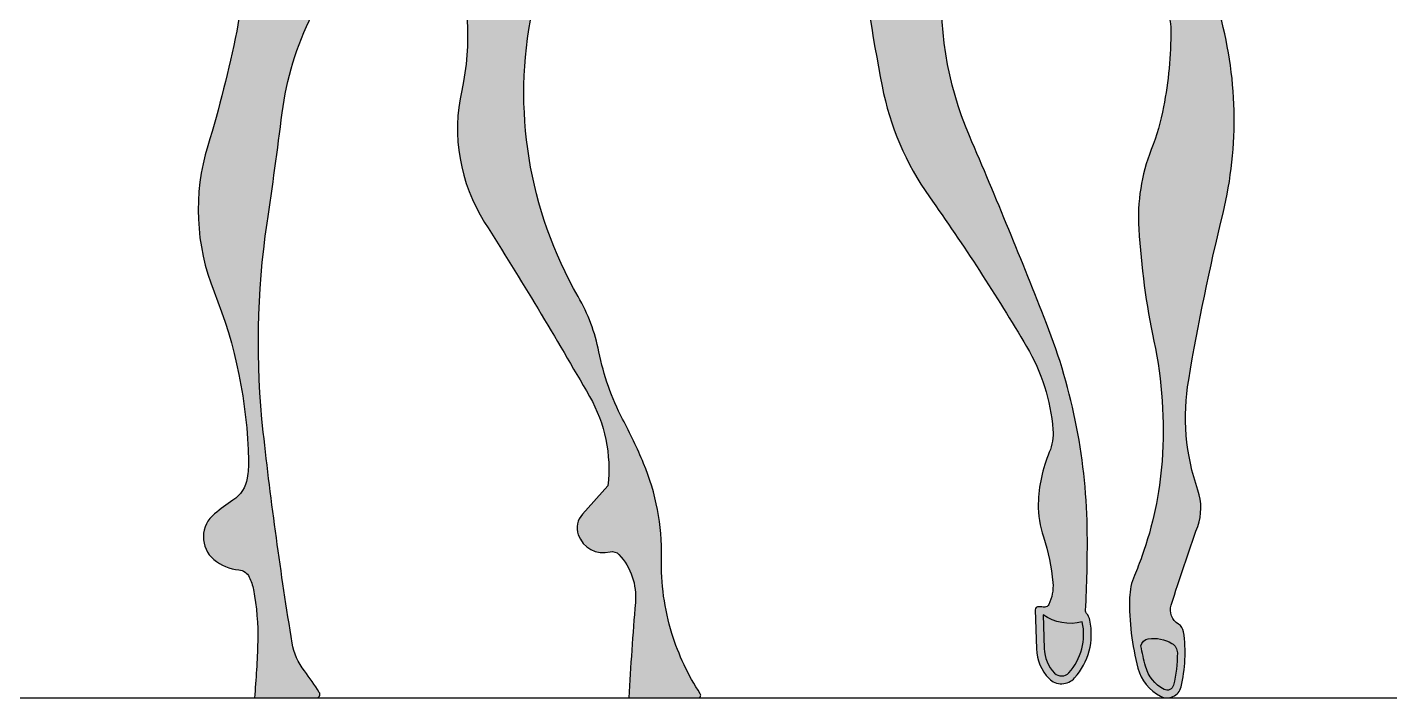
# Model space of a CAD drawing. Header units: millimetres. Extents: x -3898 to 752, y -322 to 3846.
# Drawn here: x -1573 to -108, y 1917 to 2639 of the extents above; entities that cross this region are included whole.
import ezdxf

# ---------------------------------------------------------------- set-up
doc = ezdxf.new("R2010")
doc.units = ezdxf.units.MM
doc.layers.add('dwgmodels.com_hatch', color=164, linetype='Continuous')
doc.layers.add('dwgmodels.com_outline', color=250, linetype='Continuous')

msp = doc.modelspace()

# ---------------------------------------------------------------- hatches: boundary and pattern name
at = {"layer": 'dwgmodels.com_hatch', "true_color": 0x000000}
h = msp.add_hatch(color=18, dxfattribs=at)
h.dxf.hatch_style = 1
edge = h.paths.add_edge_path(flags=0)
edge.add_arc((-1266.425929727354, 2792.043504674005), 30.48150392919589, 81.64187984229173, 226.5364532752363)
edge.add_arc((-1278.302134473692, 2780.516724031531), 13.96276303440433, 229.3718898519587, 295.583739901198)
edge.add_arc((-1290.163493107108, 2805.291329916754), 41.43043358359078, 295.5837399011979, 367.4603351426442)
edge.add_arc((-1263.190753134284, 2807.868432561725), 14.38260844488988, 11.23500814962236, 85.23155795134302)
edge = h.paths.add_edge_path(flags=0)
edge.add_arc((-1441.892712663405, 2919.978472548882), 215.7690618250935, 346.7761011300649, 350.6145073322029)
edge.add_arc((-1263.6062550353, 2890.509718387985), 35.06358751572603, 350.6145073322045, 407.3913285386846)
edge.add_arc((-1256.320327645573, 2898.430698516612), 24.30130782569455, 47.39132853868463, 164.4655342603445)
edge.add_arc((-1242.249771899419, 2894.519471568853), 38.90535641649648, 164.4655342603445, 246.3643450695576)
edge.add_arc((-1249.55848930284, 2875.183684379249), 18.29191173416725, 243.0533065369527, 345.5519084284638)
edge = h.paths.add_edge_path(flags=0)
edge.add_arc((-1231.977079656755, 3011.403779643236), 17.54141946281459, 116.02133347882, 171.1616108935106, ccw=False)
edge.add_arc((-1223.046792480667, 2988.020866019543), 42.53046403358046, 70.1969235582846, 113.01146410954561, ccw=False)
edge.add_arc((-1212.628589642588, 3016.953663168545), 11.77911119763821, -6.490541799738821, 70.1969235582838, ccw=False)
edge.add_arc((-1269.296280165236, 3023.400655186037), 68.81235461973634, 316.40655107450186, 353.5094582002611, ccw=False)
edge.add_arc((-1228.82812011556, 2984.872169302402), 12.9364546064789, 226.3587296714433, 316.40655107450226, ccw=False)
edge.add_arc((-1207.938651478307, 3005.462303880295), 42.26343293653773, 168.2083464139272, 225.1289107703002, ccw=False)
edge = h.paths.add_edge_path(flags=16)
edge.add_arc((-859.1637877140859, 2752.584490533), 460.5313503273, 175.5731931665585, 191.6392816109091, ccw=False)
edge.add_arc((-433.1621797651726, 2719.607283597567), 887.8074509338311, 161.2716252012399, 175.5733430844973, ccw=False)
edge.add_arc((-975.4370123503847, 2903.456558800051), 315.2146199904125, 149.3310218002544, 161.2716252012399, ccw=False)
edge.add_arc((-1218.813073762702, 3047.784519102423), 32.26150126998676, 12.60993816380028, 149.3310218002544, ccw=False)
edge.add_arc((-1417.234856630906, 3003.395857844353), 235.5877346115802, -11.921198531625521, 12.60993816380028, ccw=False)
edge.add_arc((-2121.270591975976, 3152.031528373519), 955.1423740911177, 328.9163731730159, 348.0788014683745, ccw=False)
edge.add_arc((-1306.571360348447, 2660.891009953455), 3.851752436297161, 198.4418721253345, 328.91637317301473, ccw=False)
edge = h.paths.add_edge_path(flags=16)
edge.add_arc((333.7250730948875, 3639.105646697415), 1706.590327617198, 198.8753318382381, 199.5226579013799, ccw=False)
edge.add_arc((-1373.842662927897, 3055.295772821269), 98.02086096090221, 18.87533183823806, 40.7693482818562)
edge.add_arc((-1602.474664017348, 2858.159268498298), 399.9072522720156, 40.76934828185624, 50.2237072765225)
edge.add_arc((-1291.459062483827, 3231.766017991457), 86.21280251291269, 192.3930396386356, 230.2237072765225, ccw=False)
edge.add_arc((-1326.270896681375, 3224.116573142872), 50.5704427889948, 122.92394993868419, 192.3930396386356, ccw=False)
edge.add_arc((-327.0148254733206, 1680.91667428148), 1889.042260275455, 120.34490868791639, 122.92394993868439, ccw=False)
edge.add_arc((-1259.042233355055, 3273.024371347864), 44.18941842037324, 57.81699644964863, 120.34490868791639, ccw=False)
edge.add_arc((-1304.920937941205, 3200.122273729797), 130.3263522618888, 15.458689173827906, 57.816996449648514, ccw=False)
edge.add_arc((-1287.607621074682, 3204.910240988185), 112.363179619283, -35.678746560693924, 15.458689173827906, ccw=False)
edge.add_arc((-1296.578884136123, 3211.351702673569), 123.4074536815223, 298.5181757650196, 324.3212534393062, ccw=False)
edge.add_arc((-1188.243491530866, 3011.973586085372), 103.5026401115748, 118.5181757650196, 146.7006177974047)
edge = h.paths.add_edge_path()
edge.add_arc((-851.3950478700881, 1920.380586164285), 2.823327600780383, 270, 393.1190512285821)
edge.add_arc((-632.134709048165, 2063.418513026409), 258.9684688736677, 197.2206539147699, 213.119051228582, ccw=False)
edge.add_arc((-637.03452620597, 2061.899830503623), 253.8386925837173, 178.580548623832, 197.2206539147699, ccw=False)
edge.add_arc((-1136.612171337258, 2074.278949774901), 245.8923011607727, 358.580548623832, 382.8720643881653)
edge.add_arc((-1483.347142723297, 1928.01154528116), 622.2156913445518, 22.87206438816531, 27.71936594933143)
edge.add_arc((-696.3234432367285, 2341.547622327403), 266.8390823180839, 191.204109344611, 207.7193659493315, ccw=False)
edge.add_arc((-1150.761039586102, 2251.532683871281), 196.4278149679793, 11.20410934461102, 29.83201798871497)
edge.add_arc((-598.1020467885385, 2568.453736987293), 440.6521770488629, 168.5006969345069, 209.832017988715, ccw=False)
edge.add_arc((-1082.818282133652, 2667.064229607374), 53.99300695873952, 348.5006969345068, 395.8202195688001)
edge.add_arc((-898.5058198236964, 2800.093471721348), 173.3126529359871, 182.3594234176437, 215.8202195688001, ccw=False)
edge.add_arc((-3382.384286745732, 2697.750227331492), 2312.673344231174, 2.359423417643709, 8.602045351636468)
edge.add_arc((-1183.477762473027, 3030.383865399927), 88.75000030411557, 8.60204535163644, 35.87804194895899)
edge.add_arc((-665.9468555620426, 3404.711579342901), 549.9670552329034, 211.7205642429839, 215.878041948959, ccw=False)
edge.add_arc((-1104.812492628252, 3133.444991021669), 34.03236039549434, 168.2977008246961, 211.7205642429839, ccw=False)
edge.add_arc((-1362.231568698547, 3186.764691774988), 228.8508288983583, 348.2977008246961, 382.7160201832339)
edge.add_arc((-1000.433482355893, 3338.226985457262), 163.3719160931858, 175.8512578932741, 202.7160201832338, ccw=False)
edge.add_arc((-1158.444393641784, 3349.688468863669), 4.945864929644254, 129.3147435853756, 175.8512578932739, ccw=False)
edge.add_arc((-1151.682606284479, 3341.431514920516), 15.61821503094531, 94.97309764387461, 129.3147435853767, ccw=False)
edge.add_arc((-1107.836177917986, 2837.539667957229), 521.4141251731413, 82.97315050056898, 94.9730976438749, ccw=False)
edge.add_arc((-1015.980505329627, 3582.756890779001), 229.4428344249272, 262.973150500569, 278.3344823286499)
edge.add_arc((-988.4687336276154, 3394.961837229993), 39.64325666022702, 278.3344823286499, 319.7306701639403)
edge.add_arc((-967.6964155929281, 3377.364738215505), 12.41923986880028, 319.7306701639394, 369.1599272663015)
edge.add_arc((-2300.871308871057, 3162.39429808914), 1362.814584275495, 9.15992726630141, 14.17840259035224)
edge.add_arc((-791.2830163007102, 3543.773450687303), 194.203999782496, 169.4594482980017, 194.1784025903524, ccw=False)
edge.add_arc((-931.8074310546574, 3569.920999107953), 51.2676313161411, 106.76660656156241, 169.4594482980016, ccw=False)
edge.add_arc((-2683.393564691673, 9383.69801932462), 6020.639583418691, 286.7666065615624, 287.1476399899231)
edge.add_arc((-916.3317133101566, 3656.721563012179), 27.24597730830056, 287.1476399899233, 353.3723286968912)
edge.add_line((-889.2678170472027, 3653.576916998315), (-1011.227244719493, 3640.041055308215))
edge.add_line((-1011.227244719493, 3640.041055308214), (-1002.942847350403, 3537.887022036641))
edge.add_arc((-2843.083065893349, 3388.656959384813), 1846.181365819283, 0.10297606945192683, 4.636376093272872, ccw=False)
edge.add_arc((-1002.100092407673, 3391.965709108994), 5.195418972077382, -53.378360338862706, 0.10297606945147209, ccw=False)
edge.add_arc((-1051.010491733413, 3568.958039401172), 188.4800209446684, 256.1871995238005, 286.0181775724912, ccw=False)
edge.add_arc((21011.49114772713, 93304.82527038123), 92596.7039314132, 256.1255746716973, 256.1871995238005, ccw=False)
edge.add_arc((-1213.13134954362, 3327.082396678878), 85.16084154168524, 76.12557467169738, 112.0348600718537)
edge.add_arc((-1226.501604249749, 3360.117056661423), 49.52304600002624, 112.0348600718538, 142.806713159099)
edge.add_arc((-1372.875191800612, 3471.193628110592), 134.2246937341332, 306.5918822102827, 322.80671315909893, ccw=False)
edge.add_arc((-489.2811578839201, 2281.081018669058), 1348.039263840532, 126.5918822102826, 132.0489339804753)
edge.add_arc((-1333.340662301418, 3216.895543532226), 87.80703447072645, 132.0489339804753, 157.2056539360475)
edge.add_arc((-1390.279807153732, 3240.823944768212), 26.04430620988097, 157.2056539360477, 205.8462380980457)
edge.add_arc((-1118.472186451801, 3372.491599768066), 328.0637659220072, 205.8462380980457, 219.5402227394921)
edge.add_arc((-769.1743104799625, 3660.842631059242), 781.0045163575616, 219.5402227394922, 224.004334101367)
edge.add_arc((-1395.231564303277, 3056.174640643301), 89.38106698952204, 20.562115086496192, 44.00433410136708, ccw=False)
edge.add_arc((-1338.386918917435, 3077.498251864229), 28.66854682651675, -113.01328556680107, 20.562115086496078, ccw=False)
edge.add_arc((-1297.80091739561, 3173.051271083576), 132.4837817463624, 233.6680523777515, 246.9867144331991, ccw=False)
edge.add_arc((-1379.85035510248, 3061.484933367451), 6.005055130123997, 53.66805237775213, 138.687556221139)
edge.add_arc((-1300.501638561961, 2991.744842716634), 111.6454785513309, 138.6875562211383, 141.5500729413281)
edge.add_arc((-1384.183519451439, 3058.18909408943), 4.792796181199964, 141.5500729413273, 229.0176127046631)
edge.add_arc((-1302.989684438183, 3151.649925600189), 128.596535506158, 229.0176127046628, 269.6635519025699)
edge.add_arc((-1303.51709266311, 3061.835424429412), 38.78048582687661, 269.66355190257, 283.2282205603615)
edge.add_arc((-1294.034254913981, 3021.494524437587), 2.659982605885795, -6.500123570834489, 103.22822056036051, ccw=False)
edge.add_arc((-1449.78607530163, 3039.24054311096), 159.4195141592243, 346.379651031106, 353.4998764291655, ccw=False)
edge.add_arc((371.7187149378053, 2597.887316092104), 1714.792952949339, 166.379651031106, 176.9185636590754)
edge.add_arc((-1729.304524148575, 2710.991957478592), 389.2724716713385, 348.6989167340491, 356.91856365907546, ccw=False)
edge.add_arc((-2606.052123449398, 2886.200653464738), 1283.355487967321, 343.02020529624104, 348.69891673404913, ccw=False)
edge.add_arc((-1152.829137640666, 2442.466118785359), 236.1040816658991, 163.020205296241, 201.8825940514109)
edge.add_arc((-1849.701507164392, 2162.571107747161), 514.876821293481, 1.1553615836177187, 21.88259405141099, ccw=False)
edge.add_arc((-1439.377109417737, 2170.846364957962), 104.4689860027057, -9.250408443707897, 1.1553615836177755, ccw=False)
edge.add_arc((-1371.613770164175, 2159.809908489491), 35.81278804379053, 304.0160504161058, 350.74959155629216, ccw=False)
edge.add_arc((-1179.526662790867, 1875.201072350199), 307.5523913608881, 124.0160504161059, 128.6069999140794)
edge.add_arc((-1351.58292347057, 2090.67823010049), 31.81018865838969, 128.6069999140791, 229.7220422656814)
edge.add_arc((-1341.485661583123, 2102.593802474512), 47.42862528387386, 229.7220422656812, 265.4262532890478)
edge.add_arc((-1346.358030574889, 2041.686855856461), 13.67289782255968, 25.39148446533318, 85.4262532890474, ccw=False)
edge.add_arc((-1385.226645180123, 2023.237759500863), 56.69775526181653, 10.94325712436472, 25.391484465333292, ccw=False)
edge.add_arc((-1584.70079372771, 1984.668886815713), 259.8663893542569, -1.4503297082553104, 10.94325712436472, ccw=False)
edge.add_arc((-2201.105710921801, 2000.275295551923), 876.4688398316256, 354.58456694669235, 358.54967029174475, ccw=False)
edge.add_line((-1328.548919903257, 1917.557258563505), (-1262.026942715254, 1917.557258563505))
edge.add_arc((-1262.026942715254, 1921.429373552048), 3.872114988543581, 270, 391.4180776898872)
edge.add_arc((-1466.412546307644, 1796.583337260787), 243.3716092123614, 31.41807768988713, 38.0614946596292)
edge.add_arc((-1223.202523597147, 1987.020555409689), 65.52554066625567, 189.3001611632594, 218.0614946596292, ccw=False)
edge.add_arc((3037.818236522052, 2684.80177140476), 4383.302346334001, 186.3041118340964, 189.3001611632594, ccw=False)
edge.add_arc((-446.8465848508952, 2299.838066367173), 877.4378350457482, 171.5952440565133, 186.3041118340965, ccw=False)
edge.add_arc((-6910.328970643334, 3254.830325381639), 5656.214647771706, 351.5952440565133, 352.8078536813506)
edge.add_arc((-972.8550013030581, 2505.579768526975), 328.3466171449131, 153.5003604883058, 172.8078536813507, ccw=False)
edge.add_arc((-2735.910922824955, 3384.593174931339), 1641.68656812178, 333.5003604883058, 337.8620995283605)
edge.add_arc((-1836.357522668495, 3018.629074380477), 670.5398013429107, 337.8620995283605, 353.1265486892951)
edge.add_line((-1170.636956454257, 2938.381003348306), (-1165.386307619233, 2906.213090836037))
edge.add_arc((-205.1000089107037, 3062.9570552969), 972.9945764916861, 189.2704240301481, 200.5681815022812)
edge.add_arc((-1362.944363081143, 2628.485659258528), 263.681994993314, -12.578740168752518, 20.568181502281277, ccw=False)
edge.add_arc((-921.2512247354023, 2529.927612006276), 188.8735453991193, 167.4212598312475, 212.2826654740129)
edge.add_arc((-5416.069511615629, -309.6755673963033), 5127.773673341856, 29.839198232121078, 32.282665474013015, ccw=False)
edge.add_arc((-1103.542338929185, 2164.051627217867), 156.1324102846917, -6.70316621195559, 29.839198232121078, ccw=False)
edge.add_line((-948.4772184652638, 2145.82697477079), (-975.82717009353, 2115.095195984806))
edge.add_arc((-959.272029650371, 2100.361838261756), 22.16178027343664, 138.332302605571, 199.1159741625858)
edge.add_arc((-953.0079015363644, 2102.532943162151), 28.79148596201764, 199.1159741625857, 283.9735117907106)
edge.add_arc((-943.7008483134034, 2065.130737289487), 9.751298626491712, 42.82813759516819, 103.97351179071097, ccw=False)
edge.add_arc((-985.9961549460577, 2025.926254410836), 67.42178016542671, -4.823724677622408, 42.82813759516819, ccw=False)
edge.add_arc((2179.903789553786, 1758.758002593507), 3109.731243118665, 175.1762753223776, 177.0729026382664)
edge.add_line((-925.7702436846878, 1917.557258563505), (-851.3950478700879, 1917.557258563505))
edge = h.paths.add_edge_path(flags=16)
edge.add_arc((-1177.354326918974, 3563.16135342123), 25.29368209809372, 76.27567791449684, 209.7638487832888)
edge.add_arc((-1188.895656389272, 3556.853409448408), 12.14611687637462, 210.960348334849, 294.7482555934506)
edge.add_arc((-1205.5119162599, 3592.899749865222), 51.83791388196611, 294.7482555934512, 333.9282796772229)
edge.add_arc((-1168.964204513147, 3575.017573506484), 11.14998612386198, 333.9282796772238, 406.585291773836)
edge.add_arc((-1175.68959902293, 3565.036278949508), 23.1070909916415, 51.48736422678893, 79.18390735903135)
edge = h.paths.add_edge_path(flags=16)
edge.add_arc((-1133.564836864141, 3615.826568664373), 17.75919911146359, 116.9900872565926, 252.9604764500644, ccw=False)
edge.add_arc((-1123.552541311065, 3596.167924882901), 39.82066636930882, 53.580718823092695, 116.99008725659289, ccw=False)
edge.add_arc((-1104.524314286664, 3621.959008581671), 7.769871963410909, -22.51854499929192, 53.580718823092525, ccw=False)
edge.add_arc((-1129.415519623712, 3632.278723539434), 34.71553246636761, 254.3697982620964, 337.48145500070837, ccw=False)
edge = h.paths.add_edge_path(flags=16)
edge.add_arc((-1074.805662538969, 3655.480571820956), 28.11701491085609, 124.6739902079315, 186.3896914554112)
edge.add_arc((-1092.628685454575, 3653.484646447564), 10.18258255445362, 186.3896914554121, 261.0734185879984)
edge.add_arc((-1089.697183807136, 3672.148171606099), 29.07493215031549, 261.0734185879979, 301.160684324343)
edge.add_arc((-1071.606245313791, 3642.23016981972), 5.887460308722432, 13.84368415257319, 121.1606843243433, ccw=False)
edge.add_arc((-1115.327163872073, 3631.455930270829), 50.91637276990492, -35.636861796380174, 13.843684152573303, ccw=False)
edge.add_arc((-1146.72984806608, 3653.968616589897), 89.55507900975239, 297.5112261711893, 324.3631382036198, ccw=False)
edge.add_arc((-976.1186964492499, 3326.384369949072), 279.7951662903652, 117.5112261711893, 135.8131403914148)
edge.add_arc((-1233.064706291892, 3576.138815694372), 78.53224703939529, 297.6568392177119, 315.8131403914147, ccw=False)
edge.add_arc((-1203.741515985095, 3520.183994306293), 15.35953515886539, 195.2269155911905, 297.6568392177122, ccw=False)
edge.add_arc((-1139.885271130561, 3537.565567977239), 81.53913254507432, 157.4942560609103, 195.2269155911903, ccw=False)
edge.add_arc((-1045.214634379252, 3498.340586659172), 184.0141471696202, 137.7308437348051, 157.4942560609103, ccw=False)
edge.add_arc((-575.3495257059121, 3071.258374945344), 818.9727567742027, 133.7434343148462, 137.7308437348051, ccw=False)
edge.add_arc((-1084.520575301671, 3603.267423984527), 82.57015900174588, 101.67425187757487, 133.7434343148462, ccw=False)
edge.add_arc((-1097.897961916461, 3668.010886865419), 16.45911258398719, 68.8732721224452, 101.67425187757487, ccw=False)
edge.add_arc((-1093.041838006244, 3680.578367527395), 2.986046503079248, -41.389452102597886, 68.87327212244298, ccw=False)
edge = h.paths.add_edge_path()
edge.add_line((-1286.226880259338, 3446.517824116283), (-1290.82596058611, 3468.11588858399))
edge.add_arc((-1244.661185276171, 3476.69834548118), 46.95577755515676, 151.6007138148736, 190.5315799108581, ccw=False)
edge.add_arc((-1214.401932555304, 3460.33771576051), 81.35479760053254, 128.2442729339432, 151.6007138148737, ccw=False)
edge.add_arc((-1379.898641779072, 3670.312456517473), 185.9999340199319, 308.2442729339431, 333.8873053576734)
edge.add_line((-1212.883706266892, 3588.44679356113), (-1163.4378264948, 3674.089569551336))
edge.add_arc((-1008.263602235379, 3584.499689403867), 179.1797602949367, 134.5300803665872, 149.9999999999999, ccw=False)
edge.add_arc((-1111.191254248648, 3689.129693765852), 32.40939761311531, 46.79312265870038, 134.5300803665875, ccw=False)
edge.add_arc((-1201.223209949701, 3593.27845734528), 163.9130575268566, 17.593533694262078, 46.79312265870038, ccw=False)
edge.add_arc((-1076.745827299936, 3632.749547650211), 33.32750793887097, -18.486462093632497, 17.593533694262476, ccw=False)
edge.add_arc((-1158.926518896393, 3660.225232484898), 119.9795669357995, 303.9957792261009, 341.5135379063676, ccw=False)
edge.add_arc((-466.4535111686228, 2633.428625963029), 1118.49939436971, 123.995779226101, 127.4906418850184)
edge.add_arc((-816.542373565457, 3089.827641303277), 543.2931072188671, 127.4906418850184, 135.5624489167718)
edge.add_arc((-1331.859932894896, 3595.125916222444), 178.4260442448698, 300.68189403837323, 315.56244891677176, ccw=False)
edge.add_arc((-1263.804364357099, 3480.424723326085), 45.0546677773136, 255.18745016405728, 300.6818940383729, ccw=False)
edge.add_arc((-1271.18002556818, 3452.533703778697), 16.20489568647278, 201.7920133457015, 255.18745016405728, ccw=False)
h = msp.add_hatch(color=18, dxfattribs=at)
h.dxf.hatch_style = 1
edge = h.paths.add_edge_path(flags=0)
edge.add_arc((-587.1673735465831, 2782.234180581819), 30.82255037274157, 116.74377664234069, 208.910508641528, ccw=False)
edge.add_arc((-582.9212743649855, 2773.807797134119), 40.25829603843432, 77.60883608894898, 116.7437766423408, ccw=False)
edge.add_arc((-576.4326322900251, 2803.34155021128), 10.02015709438412, 0.7420337791112956, 77.60883608894937, ccw=False)
edge.add_arc((-613.2497086953606, 2802.864708075976), 46.84032131805797, -57.702354448565984, 0.7420337791114093, ccw=False)
edge.add_arc((-598.8656059571604, 2780.10923726181), 19.91981122709832, 219.8941724110571, 302.297645551434, ccw=False)
edge = h.paths.add_edge_path(flags=0)
edge.add_arc((-375.1130788314417, 2732.974661640797), 25.34810347418714, -42.084166860659195, 74.52616377973669, ccw=False)
edge.add_arc((-377.6867511276521, 2735.298861466555), 28.81591170393881, 226.9919659606446, 317.9158331393409, ccw=False)
edge.add_arc((-373.4598293354268, 2739.830406036076), 35.0128273902415, 190.1063648344253, 226.9919659606444, ccw=False)
edge.add_arc((-387.8103018769043, 2737.272552776238), 20.43617909707864, 121.35843992555189, 190.1063648344253, ccw=False)
edge.add_arc((-380.6823007810881, 2725.575942576537), 34.13359088857046, 68.82068890832761, 121.35843992555209, ccw=False)
edge = h.paths.add_edge_path(flags=0)
edge.add_arc((-493.7063873677216, 2754.015833520707), 27.51288515744672, -58.175613773888585, 76.84828612424963, ccw=False)
edge.add_arc((-488.6751929270399, 2745.909053897407), 17.97177445896379, 229.8440323393133, 301.82438622611147, ccw=False)
edge.add_arc((-479.6292023471833, 2756.630240053333), 31.99938217235744, 149.8045597721458, 229.8440323393135, ccw=False)
edge.add_arc((-492.1261670575057, 2763.902315822909), 17.54057126103058, 74.52616377973641, 149.8045597721459, ccw=False)
edge = h.paths.add_edge_path(flags=16)
edge.add_line((-672.6695309935335, 2767.899588179364), (-563.8902483127674, 2717.433137597676))
edge.add_arc((-347.0183800615678, 3184.895501011109), 515.3197730020054, 245.1117929862594, 265.7329887709526)
edge.add_arc((-371.386115996401, 2858.300089787129), 187.8165681518078, 265.7329887709526, 290.7001870389374)
edge.add_arc((-306.4282705806022, 2686.395837138559), 4.048796875867143, 290.7001870389378, 404.4943455254642)
edge.add_arc((-190.9581250894914, 2799.845634884646), 157.828351321049, 205.4923335037369, 224.4943455254643, ccw=False)
edge.add_arc((-113.5303075701461, 2836.764092906028), 243.6073666364834, 179.3807839704849, 205.4923335037369, ccw=False)
edge.add_arc((-1877.246367127301, 2855.825946788026), 1520.2116980675, 359.3807839704849, 365.4693749225219)
edge.add_arc((-573.039200006081, 2980.703276662783), 210.0396932196611, 5.46937492252188, 18.99271343486427)
edge.add_arc((-418.2843323820387, 3033.967637564599), 46.37491021606635, 18.99271343486421, 135.9239392813653)
edge.add_arc((-398.2146168069896, 3014.534983828861), 74.31093560402108, 135.9239392813655, 158.1639673201996)
edge.add_arc((-4072.711686141392, 4486.910164906085), 3884.201081101156, 337.11461720107656, 338.1639673201996, ccw=False)
edge.add_arc((-856.1304656948746, 3129.139991062756), 392.7923979608189, 323.1875169173275, 337.1146172010766, ccw=False)
edge.add_arc((-951.4026224067443, 3200.445049211039), 511.793217966654, 309.29072032601425, 323.1875169173275, ccw=False)
edge.add_arc((-824.912696606405, 3045.853482129501), 312.04774507252, 299.381067529545, 309.29072032601425, ccw=False)
edge.add_arc((-671.0211357145695, 2770.748682570204), 3.291587131404593, 103.9943448680108, 239.9476929045053)
edge = h.paths.add_edge_path()
edge.add_line((-488.9271868629837, 2012.199100062511), (-487.6025047687664, 1970.35095244484))
edge.add_arc((-439.7397132669946, 1971.866025070297), 47.88676492938819, 181.8130637172248, 224.2348243146659)
edge.add_arc((-460.5518390912644, 1951.602490529832), 18.83929665076097, 224.2348243146655, 318.2002101799774)
edge.add_arc((-499.1665689928352, 1986.127788870506), 70.63788341607588, 318.2002101799777, 372.1715818135913)
edge.add_arc((-447.1943459151744, 1997.3376013805), 17.47048863183485, 12.17158181359121, 39.33948855982525)
edge.add_arc((-430.1532348675557, 2011.305213227763), 4.563431728670508, 176.9963447312744, 219.3394885598253, ccw=False)
edge.add_arc((-1798.520065617771, 2083.105817111837), 1365.685855888552, 356.9963447312744, 360.4468305866251)
edge.add_arc((-1065.508107404776, 2088.822447661508), 632.6516065194718, 0.4468305866251202, 21.46458691537102)
edge.add_arc((-7156.849270384616, -306.2726165297913), 7177.948966481517, 21.46458691537104, 23.20493563900888)
edge.add_arc((-217.0648048344061, 2668.830463323603), 372.6699991427692, 174.8619494813798, 203.2049356390089, ccw=False)
edge.add_arc((-584.2441673777066, 2701.846151610081), 4.00928798583813, 67.65826963840851, 174.8619494813803, ccw=False)
edge.add_arc((-651.7723278418182, 2537.536456713472), 181.6542380764145, 61.188275138437916, 67.65826963841067, ccw=False)
edge.add_arc((-388.5410149805489, 3016.120425014403), 364.544753853573, 241.1882751384379, 262.399613308763)
edge.add_arc((-377.1908477728391, 3101.181592416911), 450.3598370005386, 262.399613308763, 273.506525101876)
edge.add_arc((-349.344569052834, 2646.748283749851), 4.925839541832984, 15.190558122114908, 93.50652510187717, ccw=False)
edge.add_arc((-387.9089686305633, 2636.277392194672), 44.88647623284542, 0.17881986702650465, 15.190558122114282, ccw=False)
edge.add_arc((-773.6387531683342, 2635.073527384334), 430.6181394004374, -10.94736624748981, 0.17881986702650465, ccw=False)
edge.add_arc((-611.9938782203039, 2603.80702193771), 265.977136124194, 338.7267316196145, 349.0526337525102, ccw=False)
edge.add_arc((-176.1903056454397, 2434.128500261513), 201.6932120776511, 158.7267316196145, 183.4672984334242)
edge.add_arc((447.9291610537871, 2471.943745826767), 826.9572375181749, 183.4672984334243, 191.9161800267166)
edge.add_arc((-812.558902139665, 2205.945463802861), 461.2916683586552, -4.17467508322909, 11.916180026716575, ccw=False)
edge.add_arc((-740.0981555378778, 2200.656478752822), 388.6381539154577, 340.3173986909451, 355.8253249167709, ccw=False)
edge.add_arc((-732.7242845241246, 2198.018776661191), 380.8067143254679, 336.9921833479576, 340.31739869094514, ccw=False)
edge.add_arc((-322.0128464486656, 2023.615983035997), 65.39976230870603, 156.9921833479577, 178.5506763648002)
edge.add_arc((-120.8267934740148, 2018.525801681639), 266.6501979796366, 178.5506763648002, 195.0205263715235)
edge.add_arc((-332.0100361107579, 1961.858325666144), 47.99621377505748, 195.0205263715234, 242.453115963147)
edge.add_arc((-347.0841381597349, 1932.959006831733), 15.40174826822824, 242.4531159631469, 346.2515425736042)
edge.add_arc((-482.0712559009951, 1965.986292558196), 154.3705345425219, 346.2515425736041, 368.4165003719938)
edge.add_arc((-340.8552306018557, 1986.880817692124), 11.6170863114563, 8.416500371993827, 58.78854207785407)
edge.add_arc((-325.6093997434252, 2012.043318988489), 17.80377074698908, 162.7622091362376, 238.78854207785372, ccw=False)
edge.add_arc((1532.327409938423, 1435.572655045142), 1963.11804231291, 160.1539105486054, 162.7622091362375, ccw=False)
edge.add_arc((-368.8673872064005, 2121.772972929991), 58.1223028602753, 340.1539105486054, 379.1569703808931)
edge.add_arc((-87.1735619386327, 2219.631994154845), 240.0853416243588, 170.3764780043817, 199.1569703808932, ccw=False)
edge.add_arc((2237.937501331593, 1825.386976610332), 2598.38358196638, 166.3410487179984, 170.3764780043817, ccw=False)
edge.add_arc((-700.0953038851371, 2539.372564884732), 425.1594034719338, 346.3410487179984, 376.3275517420545)
edge.add_arc((-286.035869048761, 2660.668181268686), 6.300724617537013, 111.2086048431203, 196.3275517420542, ccw=False)
edge.add_arc((-257.7733770877605, 2587.835571890628), 84.42471223121665, 97.04894121003758, 111.20860484312041, ccw=False)
edge.add_arc((-270.3553090625383, 2689.588563906878), 18.10321760488674, 277.0489412100381, 355.7302414137933)
edge.add_arc((-254.2201763055937, 2688.383921309955), 1.923178270245308, 355.7302414137952, 426.8788360792519)
edge.add_arc((-291.617394649413, 2600.79703389834), 97.1598035060765, 66.87883607925028, 76.6937782823286)
edge.add_arc((-254.9567967902904, 2755.807089226709), 62.12646924927551, 207.3090265494747, 256.6937782823288, ccw=False)
edge.add_arc((-137.4490199254025, 2816.480821607922), 194.3738867091083, 192.3120759918195, 207.3090265494747, ccw=False)
edge.add_arc((575.8797327238544, 2972.169141845136), 924.4949468179302, 178.4279200831712, 192.3120759918196, ccw=False)
edge.add_arc((-813.7787936616116, 3010.308123068984), 465.6868405194734, 358.4279200831712, 386.8125600752904)
edge.add_arc((-816.1419093300565, 3009.113777166625), 468.3346278592969, 26.81256007529035, 36.60864201843035)
edge.add_arc((-399.2464621103127, 3318.825234378123), 51.01400325531321, 129.7292703371682, 216.6086420184304, ccw=False)
edge.add_arc((-397.1930215317404, 3316.354422660129), 54.22671686774443, 68.12441914520508, 129.7292703371682, ccw=False)
edge.add_arc((-458.3705707939903, 3163.982871885401), 218.4210590943586, 37.27069604910707, 68.12441914520508, ccw=False)
edge.add_arc((-281.1661356613101, 3298.833304178038), 4.258196608105297, 217.270696049107, 313.7137599850492)
edge.add_arc((-315.2917186654288, 3334.526521384101), 53.63998646924895, 313.7137599850494, 335.0493880687961)
edge.add_arc((-1238.618361160067, 3764.112240394566), 1072.009260710258, 335.0493880687961, 342.678592776959)
edge.add_arc((-420.1042295432508, 3508.837952466836), 214.6118349306841, 342.678592776959, 357.3058259598363)
edge.add_arc((-164.8743262664209, 3496.827625695174), 40.90049642704515, 126.72494876785001, 177.3058259598364, ccw=False)
edge.add_arc((-118.4129326792838, 3434.551496088894), 118.5984849003455, 108.8098835711709, 126.7249487678499, ccw=False)
edge.add_arc((-171.4210840395579, 3590.173917043871), 45.80407595112695, 288.8098835711708, 331.3314343590847)
edge.add_arc((-133.5834862769897, 3569.485410483582), 2.679858762440375, 331.331434359084, 450.2214939959836)
edge.add_arc((-132.8698301436458, 3384.87868742815), 187.2879612453546, 90.22149399598017, 102.4447926558948)
edge.add_arc((-162.7631008110806, 3520.336058884169), 48.57131800103895, 102.444792655895, 155.7238596465207)
edge.add_arc((58.27909118669879, 3420.642475639988), 291.0552580532572, 155.7238596465206, 167.5955993192439)
edge.add_arc((-620.1767591762823, 3569.865298378095), 403.6171767803733, 326.3820904048839, 347.59559931924395, ccw=False)
edge.add_arc((-292.6072335837525, 3352.081004633324), 10.25755417171804, 248.1889884258076, 326.38209040488505, ccw=False)
edge.add_arc((-283.6594267206553, 3374.439654639209), 34.34017192280484, 225.3506665070907, 248.1889884258068, ccw=False)
edge.add_arc((-501.8718602145248, 3153.539694538088), 276.1649947073077, 45.35066650709071, 62.31858791619922)
edge.add_arc((-504.1710913264742, 3149.156850408507), 281.1143165164401, 62.31858791619921, 69.23070956013278)
edge.add_arc((-390.9949965515548, 3447.576749219476), 38.04593231610249, 220.1093187350721, 249.2307095601327, ccw=False)
edge.add_arc((-411.7710995532523, 3430.075870020372), 10.88111630938607, 159.4044518670382, 220.1093187350723, ccw=False)
edge.add_arc((-595.2374856889417, 3499.020082074702), 185.1117897292821, 339.4044518670378, 364.6634319157493)
edge.add_arc((-408.0193276032799, 3514.291926270216), 2.728216505066136, 68.22777010208802, 184.6634319157504, ccw=False)
edge.add_arc((-381.2390963455214, 3581.341510569218), 69.47169721294316, 248.2277701020913, 262.0894320614714)
edge.add_arc((-388.9209305691331, 3526.056418004371), 13.65546268442316, 262.0894320614713, 303.568186521434)
edge.add_arc((-385.2170156708944, 3520.474856704907), 6.956745485356044, 303.5681865214346, 380.8265297847562)
edge.add_arc((-353.3546557331208, 3532.595116967348), 27.13299915483673, 160.9510673568047, 200.8265297847563, ccw=False)
edge.add_arc((-907.1435512248547, 3723.809111187031), 558.7380893581566, 340.9510673568047, 342.7791232304069)
edge.add_arc((-343.8638868684191, 3549.219994802333), 30.9782321367537, 53.88919388781261, 162.7791232304069, ccw=False)
edge.add_arc((-1080.205100864498, 2539.844084546189), 1280.393339951063, 50.890252142932695, 53.88919388781261, ccw=False)
edge.add_arc((-264.1701592293782, 3543.62588195709), 13.24143183844585, 230.8902521429321, 318.0495066493274)
edge.add_arc((-357.7954415075035, 3627.780095641227), 139.1287829204902, 318.0495066493279, 341.9210318124665)
edge.add_arc((-243.6914714069314, 3590.531523137744), 19.09890269785795, 341.921031812467, 382.6905263754675)
edge.add_arc((-290.5264288061971, 3570.949134466294), 69.86289762212245, 22.69052637546757, 58.74784729781479)
edge.add_arc((-186.5492854640817, 3742.283648587656), 130.5535739234819, 225.1399982432282, 238.74784729781499, ccw=False)
edge.add_arc((-268.8146039674377, 3659.615325426168), 13.92752930740655, 161.8866375515182, 225.1399982432284, ccw=False)
edge.add_arc((-372.4401501894097, 3693.512126046426), 95.10112253279326, 341.8866375515179, 357.032728214421)
edge.add_arc((-294.4671094754901, 3689.470392515564), 17.02340043417523, 357.0327282144208, 434.2651174928811)
edge.add_arc((-445.7064877203313, 3152.673907375819), 574.7184927474126, 74.26511749288157, 95.22651308936261)
edge.add_arc((-496.0717556678856, 3703.272119974185), 21.82152953279592, 95.22651308936251, 194.9867810859928)
edge.add_arc((-635.0367963104961, 3666.070910440245), 122.036777532144, 7.50869691022001, 14.986781085992902, ccw=False)
edge.add_arc((-551.5920603821069, 3677.069504179128), 37.87031735713358, -20.64856470592798, 7.50869691022001, ccw=False)
edge.add_arc((-530.0675832987095, 3668.958156431517), 14.8682071061945, 275.5076187737374, 339.3514352940721, ccw=False)
edge.add_arc((-607.1840192057387, 4468.728248519978), 818.3476062734587, 272.1804851428091, 275.50761877373805, ccw=False)
edge.add_arc((-575.5345604389504, 3637.488976811816), 13.49397423940967, 92.18048514280923, 195.703657016545)
edge.add_arc((1416.178618163326, 4197.471474230154), 2082.431330283053, 195.703657016545, 197.528995667824)
edge.add_arc((-554.9572434372794, 3574.877848741774), 15.30786822600279, 197.5289956678241, 302.0796180291665)
edge.add_arc((-343.8601004691436, 3238.094088791515), 382.1657846562265, 113.60668800793121, 122.0796180291666, ccw=False)
edge.add_arc((-487.6607713179469, 3567.136120863746), 23.0734681040772, 36.83151690254249, 113.6066880079315, ccw=False)
edge.add_arc((-605.9374724395459, 3478.552329835705), 170.8451367726946, -4.25703124483789, 36.831516902542376, ccw=False)
edge.add_arc((-518.8390576568784, 3472.069051857165), 83.50575990864431, 335.5028058777943, 355.74296875516205, ccw=False)
edge.add_arc((-460.5344737264259, 3445.501570349009), 19.43349148470465, 280.1848626518648, 335.50280587779406, ccw=False)
edge.add_arc((-551.8364105272726, 3953.706741974644), 535.774987135235, 265.4706679545567, 280.1848626518653, ccw=False)
edge.add_arc((-592.6164464359347, 3438.916752225553), 19.37229071064989, 196.6003522234493, 265.47066795455703, ccw=False)
edge.add_arc((-549.2564182682966, 3451.843228273231), 64.61812837235712, 175.9912803887979, 196.6003522234492, ccw=False)
edge.add_arc((-1153.059983329157, 3494.157627327435), 540.6663118270617, 355.9912803887979, 366.3476455793983)
edge.add_arc((-697.2244028844864, 3544.866059584307), 82.01892929743263, 6.347645579398332, 35.45288495372298)
edge.add_arc((-657.8362527893123, 3572.912513971946), 33.66574975732444, 35.45288495372275, 77.63353148696746)
edge.add_arc((-679.8394874563687, 3472.556057521), 136.4060081140376, 77.63353148696771, 109.1154932330732)
edge.add_arc((-717.3318877528684, 3580.733036856107), 21.91610053236004, 109.1154932330729, 153.7624954339705)
edge.add_arc((-734.5653537383735, 3589.22696988737), 2.703103675722961, 153.7624954339693, 278.3957632804431)
edge.add_arc((-697.3903649419744, 3337.349561393349), 251.9028834920508, 82.66954876062732, 98.39576328044649, ccw=False)
edge.add_arc((-671.4460471934008, 3539.026138912983), 48.56437375158848, 7.496221796164775, 82.66954876062749, ccw=False)
edge.add_arc((-767.9109013398049, 3526.332771226691), 145.8607748602957, -7.68179915380648, 7.496221796164775, ccw=False)
edge.add_arc((-2798.326017056215, 3800.198911755216), 2194.662425840126, 349.75746861293067, 352.3182008461936, ccw=False)
edge.add_arc((-613.1821418640768, 3405.354675015276), 25.86807982208309, 169.7574686129311, 269.1138813991363)
edge.add_arc((-610.3670291906742, 3587.363285190521), 207.8984592571885, 269.1138813991363, 281.1804437142455)
edge.add_arc((-507.2315258822096, 3065.556238234558), 324.0033421080573, 86.29389768051942, 101.18044371424543, ccw=False)
edge.add_line((-486.2884062214912, 3388.882004971556), (-494.9326441868575, 3382.10566835872))
edge.add_arc((-565.5801776032374, 3472.227237786156), 114.5118825881525, 300.27826101794443, 308.09338379959615, ccw=False)
edge.add_arc((-497.5180177128734, 3355.651294539513), 20.47851763640491, 120.2782610179447, 204.1478729047355)
edge.add_arc((-405.6119750428736, 3396.855045463315), 121.1982762215536, 204.1478729047355, 222.476622972417)
edge.add_arc((-626.2960616239177, 3194.800919497641), 178.0129132247343, 8.909876978501188, 42.476622972416976, ccw=False)
edge.add_arc((-757.3929351840904, 3174.248542903139), 310.7110309240227, -21.826654448577585, 8.909876978501188, ccw=False)
edge.add_arc((-1228.072773987343, 3362.761087638393), 817.7381408288253, 322.02226319823865, 338.17334555142236, ccw=False)
edge.add_arc((-767.2609391097144, 3003.023689882826), 233.1369583914019, 284.2073574962643, 322.02226319823865, ccw=False)
edge.add_arc((-708.4332371774879, 2770.664347715581), 6.553597131801076, 104.2073574962631, 237.9009495788918)
edge.add_arc((-260.5804538706893, 3484.629143506213), 849.3571597393669, 237.9009495788906, 240.210504754113)
edge.add_arc((-685.9324833451108, 2741.606780467032), 6.800875295250855, 6.482222294336111, 60.210504754112776, ccw=False)
edge.add_arc((1448.571769675432, 2984.13195430763), 2141.437208835369, 186.482222294336, 190.9962549512521)
edge.add_arc((-351.3243843930061, 2634.389674455767), 307.8762396428165, 190.9962549512521, 215.2531656267874)
edge.add_arc((-2574.060873922958, 1063.3306796881), 2414.031890130915, 30.689984936276176, 35.25316562678739, ccw=False)
edge.add_arc((-675.9827031972304, 2189.878328890744), 206.8141056543734, 4.53786335712789, 30.68998493627612, ccw=False)
edge.add_arc((-521.8255251825767, 2202.113271532653), 52.17216646938916, -22.828453234490325, 4.53786335712789, ccw=False)
edge.add_arc((-333.8753358905487, 2122.996434520122), 151.751220011359, 157.1715467655097, 178.7344526036842)
edge.add_arc((-382.2321164494956, 2124.064711320857), 103.3826409403428, 178.7344526036842, 198.8247608594939)
edge.add_arc((-672.204626046454, 2025.210159475242), 202.977080208759, 4.620543922085005, 18.824760859494006, ccw=False)
edge.add_arc((-515.811015105003, 2037.849731630216), 46.07354191988944, -25.624024676566478, 4.620543922085119, ccw=False)
edge.add_arc((-478.5696610140724, 2019.98746024884), 4.770040937188091, 268.98066676046153, 334.3759753234333, ccw=False)
edge.add_arc((-477.4433019812452, 2083.292380988232), 68.08498131062285, 263.4839201790898, 268.98066676046153, ccw=False)
edge.add_arc((-485.5528062406415, 2012.293336101891), 3.375696226788631, 83.4839201790885, 181.5996785565588)
at = {"layer": 'dwgmodels.com_hatch', "true_color": 0xf4e53e}
h = msp.add_hatch(color=53, dxfattribs=at)
h.dxf.hatch_style = 1
h.paths.add_polyline_path([(-379.4715647392115, 3660.374812960055, 0.04422452540478844), (-509.1008132887987, 3643.327905830271), (-564.945716208797, 3631.578845822181, 0.2908990683215532), (-569.6982972871162, 3625.496571042221, 0.1828930795281074), (-562.7905673869041, 3605.415297440643, 0.3106086821343361), (-523.8927060909978, 3594.424466814134, -0.03193881629471631), (-473.5794058567653, 3607.975409588506, -0.1409071436849934), (-334.0653512468957, 3596.686699880499, -0.07574468981767798), (-275.859622864516, 3563.982679471178, 0.4617788644809726), (-249.2577768120275, 3569.433349539398, 0.330754452960437), (-254.925845778514, 3611.047594469763, 0.2128633694819364)])
h.paths.add_polyline_path([(-403.5394570567582, 3646.094695791566, -0.1989604143831893), (-386.5366367040685, 3646.488404092276, -0.4551234452101106), (-382.5663702596055, 3635.507724775995, -0.1677100863357607), (-395.6293028219443, 3623.789231858666, -0.3398466518357688), (-408.1417886504712, 3626.40316654993, -0.5183725880202645)], flags=16)
h.paths.add_polyline_path([(-483.7093218245811, 3622.508061529817, -0.4077293583199064), (-504.2645355157792, 3616.606075678126, -0.4350130070498195), (-507.7328394477945, 3629.886303432065, -0.2784939859910397), (-491.8975204784126, 3637.779045179225, -0.5522039258759647)], flags=16)
h.paths.add_polyline_path([(-309.5060289599207, 3625.341987413231, -0.4533557097783193), (-292.8052926697724, 3620.687425549519, -0.362025113521575), (-297.8019867758583, 3600.869854616311, -0.3284573301003241), (-308.0510684425385, 3600.927211028215, -0.08200332156094382), (-313.730628117142, 3606.821490335175, -0.4035081082509593)], flags=16)
h.paths.add_polyline_path([(-438.2681059134786, 1999.262888984393, -0.2156148137866781), (-480.4171246618171, 2006.926302910833), (-479.2677018458908, 1970.61478644513, 0.1872431888825754), (-468.0751784154622, 1944.27746051883, 0.4346327995921895), (-452.7240776086339, 1944.603715678464, 0.2399466484117758)])
h.paths.add_polyline_path([(-336.0396990022184, 1965.986292558199, 0.254670330052033), (-341.9013590102381, 1976.08233793227, 0.1766979193862152), (-367.254170130276, 1981.122629463124, 0.3200678718041148), (-375.1663979119239, 1973.403166942682, 0.02164678319021958), (-370.312305107539, 1951.580555126143, 0.209970265317033), (-350.3504879368056, 1926.696923470112, 0.4866443000374056), (-340.2237267290354, 1931.280470595727, 0.06006102629754802)])

# ---------------------------------------------------------------- linework, layer by layer
at = {"layer": 'dwgmodels.com_outline', "color": 18, "true_color": 0x000000}
msp.add_line((-3897.781951665973, 1917.557258563506), (752.2273312168417, 1917.557258563506), dxfattribs=at)
for points in [[(-679.1750865047834, 2742.374564762188, 0.01969873047337799), (-653.5479095295536, 2575.663872710373, 0.1062377369844527), (-602.7390977067298, 2456.686492531586, -0.01991326334940159), (-498.1346711174112, 2295.434720373943, -0.1146080312833123), (-469.8169045184829, 2206.241022824583, -0.1199788560498046), (-473.7399733833347, 2181.871861940631, 0.09436453361546109), (-485.5895393379483, 2126.348038204474, 0.08788573745522536), (-480.0848097793817, 2090.705741674193, -0.06205706697388613), (-469.8872095089312, 2041.561246768006, -0.1327382782992647), (-474.2687475480579, 2017.924589942616, -0.2933457601814636), (-478.6545190059599, 2015.218174174001, -0.02398868139360635), (-485.1697253089608, 2015.647225488162, 0.4563363878169657), (-488.9271868629837, 2012.199100062512, 21.12707625623564), (-488.9271868629837, 2012.199100062512), (-487.6025047687663, 1970.350952444841, 0.1872431888825803), (-474.0499453143414, 1938.460183780792, 0.4346327995921946), (-446.5075495240471, 1939.045539114481, 0.2399466484117788), (-430.1165835735337, 2001.021078872967, 0.1191007587043386), (-433.682608922383, 2008.412389706816, -0.186888154657757), (-434.7103973257565, 2011.544335522417, 0.01505672239845922), (-432.8757394621109, 2093.756235549647, 0.09196522297754717), (-476.7347391861422, 2320.326175726856, 0.007593849805425411), (-559.5863229512679, 2521.990625786266, -0.1243039628713365), (-588.2373452844943, 2702.20520642223, -0.5051565015775115)], [(-1116.070834270939, 2721.122883183102, -0.1456477042975737), (-1105.591358866746, 2571.060702092866, 0.1982837840464133), (-1080.929350975439, 2429.050894414437, -0.01066204112350885), (-968.1091436797519, 2241.738042798947, -0.160811231214543), (-948.4772184652638, 2145.826974770792), (-975.82717009353, 2115.095195984808, 0.2716174827047239), (-980.2117572021343, 2093.104268768739, 0.3881632914296518), (-946.0555265308358, 2074.59347026656, -0.2733128716232276), (-936.5492838653836, 2071.759685233832, -0.2109694049619785), (-918.8131742965547, 2020.256726059763, 0.008275786761095113), (-925.7702436846878, 1917.557258563506), (-851.3950478700881, 1917.557258563506, 0.5956410208282459), (-849.0304062935029, 1921.923197248005, -0.06948133261948308), (-879.4940626331488, 1986.750279286544, -0.08151261787065549), (-890.7953252590239, 2068.187812418882, 0.1063904367975115), (-910.0531472877803, 2169.851081653857, 0.02115349736134319), (-932.5391275284928, 2217.429749533311, -0.07218639535274259), (-958.0768987309266, 2289.699532784933, 0.08145904659562123), (-980.3623459558685, 2349.247430466688, -0.1823227817877006), (-1029.909069805002, 2656.300398913415, 0.2094552204862349)], [(-1340.594886250541, 2690.066503928139, -0.03588036112832729), (-1347.579674452112, 2634.70830047838, -0.02478312505501869), (-1378.640923210564, 2511.416643634936, 0.1712133195177388), (-1371.921807236337, 2354.468735251874, -0.0906870005502139), (-1334.929362375108, 2172.952825057857, -0.04543496271909435), (-1336.266719526744, 2154.053017079682, -0.2067876448701864), (-1351.579196844213, 2130.125372795691, 0.02003447596859399), (-1371.431688216907, 2115.536118999731, 0.4722443863220942), (-1372.14809354968, 2066.409693224534, 0.1570617110026029), (-1345.267723819979, 2055.316212629486, -0.2681117987715581), (-1334.005947903793, 2047.549806355364, -0.06312593446763153), (-1329.559900626117, 2034.001076948929, -0.05412999933198143), (-1324.917654547147, 1978.09158391021, -0.01730275355805315), (-1328.548919903257, 1917.557258563506), (-1262.026942715254, 1917.557258563506, 0.5856299946998534), (-1258.722532567427, 1923.447825448786, 0.02899549670961777), (-1274.794026593597, 1946.623608765514, -0.1261579751152832), (-1287.866748188481, 1976.431195768678, -0.0130734760812505), (-1318.978621579842, 2203.490441171797, -0.06426780722375477), (-1314.860916246809, 2428.088894282919, 0.005291056997748308), (-1298.618145152505, 2546.687858969526, -0.08444469962307052), (-1266.704593278665, 2652.085462226155, 0.01903397496113782)], [(-344.5908398814029, 2648.039002215115, -0.06559490081676882), (-343.0227110084281, 2636.417482455226, -0.04858532025800599), (-350.856980046201, 2553.296059238154, -0.04508575940377439), (-364.1402638275295, 2507.306126743595, 0.1083723851052146), (-377.5143141234096, 2421.93032791634, 0.03688191002647575), (-361.2077393603577, 2301.193199497097, -0.07032519165876998), (-352.4911552919193, 2172.364641782694, -0.0677695569459674), (-374.1670154115093, 2069.759514064443, -0.01451000720342291), (-382.2101583079993, 2049.177918701072, 0.09434510762991018), (-387.3916865018773, 2025.270124303189, 0.0719872421413412), (-378.3663652495832, 1949.419383367303, 0.209970265317023), (-354.2070506394405, 1919.30331323806, 0.4866443000374041), (-332.1236735644623, 1929.298631330305, 0.0970155362014538), (-329.3632577298204, 1988.581186439259, 0.2233984001449113), (-334.8352790885326, 1996.816454468148, -0.3444561401225582), (-342.6134805263935, 2017.319253932899, -0.01138134094616982), (-314.1970853494668, 2102.040761075938, 0.1718451721018966), (-313.963718139237, 2140.846232031283, -0.126242902902268), (-323.8803000392597, 2259.767905763358, -0.01760970187166878), (-286.9600248886541, 2438.974558883076, 0.1315925856517535), (-292.0824868109846, 2658.896869793085, -0.3894763434863271)]]:
    msp.add_lwpolyline(points, format="xyb", dxfattribs=at)
for points in [[(-480.4171246618171, 2006.926302910834), (-479.2677018458908, 1970.614786445132, 0.1872431888825798), (-468.0751784154622, 1944.277460518831, 0.434632799592194), (-452.7240776086337, 1944.603715678465, 0.2399466484117789), (-438.2681059134773, 1999.262888984394, -0.2156148137866856)], [(-336.0396990022184, 1965.986292558199, -0.06006102629754691), (-340.2237267290354, 1931.280470595728, -0.4866443000374065), (-350.3504879368061, 1926.696923470113, -0.2099702653170228), (-370.3123051075386, 1951.580555126142, -0.02164678319021961), (-375.1663979119235, 1973.403166942682, -0.3200678718041434), (-367.254170130276, 1981.122629463125, -0.176697919386203), (-341.9013590102393, 1976.082337932272, -0.2546703300520931)]]:
    msp.add_lwpolyline(points, format="xyb", close=True, dxfattribs=at)

doc.saveas('drawing.dxf')
